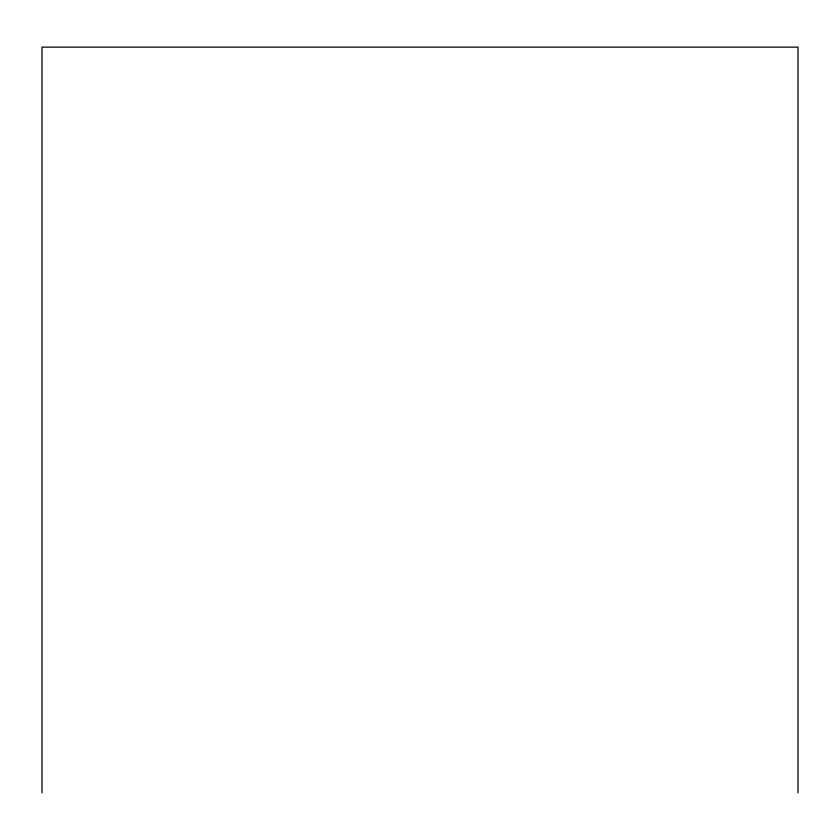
<?xml version="1.0" encoding="UTF-8"?>
<svg xmlns="http://www.w3.org/2000/svg" width="840" height="840" viewBox="0 0 840 840"><rect width="100%" height="100%" fill="white"/><g stroke="black" fill="none" stroke-linecap="round" stroke-linejoin="round"><path stroke-width="1.26" d="M798 792.865L798 47.135L42 47.135L42 792.865"/></g></svg>
